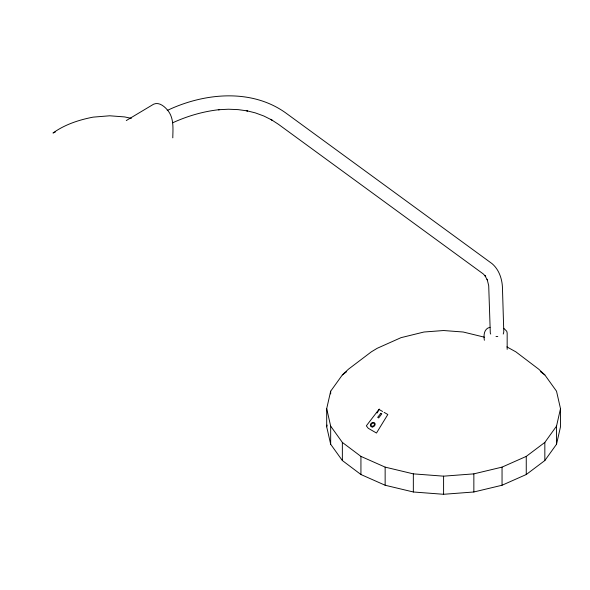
<?xml version="1.0" encoding="UTF-8"?>
<svg xmlns="http://www.w3.org/2000/svg" width="590" height="590" viewBox="0 0 590 590"><rect width="100%" height="100%" fill="white"/><g stroke="black" fill="none" stroke-linecap="round" stroke-linejoin="round"><path stroke-width="0.89" d="M506.906 346.891L515.859 351.846L538.736 369.2L544.836 374.923L556.518 391.2L560.5 408.671L560.5 426.799L556.518 444.263L544.836 460.539L526.258 474.522L502.046 485.246L473.851 491.986L443.592 494.287L413.339 491.986L385.145 485.246L360.933 474.522L342.355 460.539L330.673 444.263L326.69 426.799L326.69 408.671L330.673 391.2L342.355 374.923L348.447 369.2L371.331 351.846L377.172 348.307L401.03 337.657L423.974 332.015L443.592 330.525L463.216 332.015L484.604 337.237M326.69 426.799L327.089 425.051M556.518 444.263L556.518 426.142L560.5 408.671M503.255 334.043L503.794 331.964L502.415 286.74C501.891 278.163 498.749 269.335 492.053 263.649L286.895 113.767C252.262 88.058 204.288 92.807 167.228 110.463M377.047 413.037L379.407 409.187M326.69 408.671L330.673 426.142L342.355 442.419L360.933 456.395L385.145 467.125L413.339 473.866L443.592 476.167L473.851 473.866L502.046 467.125L526.258 456.395L544.836 442.419L556.518 426.142M379.134 409.158L366.331 425.84L368.271 428.296L376.479 433.031L387.822 414.505L384.097 412.351M342.355 374.923L346.64 371.7M126.275 120.559L153.658 104.179C158.791 101.886 163.976 105.986 167.177 109.696C174.109 117.403 172.988 128.273 172.774 137.817L172.826 137.839M172.737 122.764C187.568 115.979 203.432 111.363 219.657 109.615L218.322 109.747L228.433 109.224L238.227 109.629L247.66 110.957L246.273 110.625L255.293 112.874L263.877 116.023L271.983 120.08L270.751 119.313L278.414 124.284L483.254 273.93L485.718 276.496L484.81 275.419L487.598 280.508L487.141 279.276L488.712 285.737L490.297 333.062L490.718 334.08M55.482 131.917L52.989 133.023C64.775 124.52 79.023 119.859 93.176 117.13L109.696 115.788L124.615 116.923L131.349 118.354M490.061 327.295C483.948 328.564 483.52 335.194 484.361 340.275M496.006 336.521L497.783 336.521M379.621 409.77L382.6 411.496M503.823 328.342L506.773 331.292L507.164 332.996L507.164 349.376M540.551 371.7L544.836 374.923M544.836 442.419L544.836 460.539M526.258 456.395L526.258 474.522M502.046 467.125L502.046 485.246M473.851 473.866L473.851 491.986M443.592 476.167L443.592 494.287M413.339 473.866L413.339 491.986M385.145 467.125L385.145 485.246M360.933 456.395L360.933 474.522M342.355 442.419L342.355 460.539M330.673 391.2L330.673 393.921M330.673 426.142L330.673 444.263M380.801 413.31L377.689 417.366L378.677 417.934L381.789 413.878L380.801 413.31M372.364 426.99A2.603 2.072 -38.4 0 0 375.004 423.443A2.603 2.072 -38.4 0 0 370.889 423.679A2.603 2.072 -38.4 0 0 372.364 426.99M372.526 426.282A1.8 1.431 -38.4 0 0 374.296 423.797A1.8 1.431 -38.4 0 0 371.435 424.026A1.8 1.431 -38.4 0 0 372.526 426.282"/></g></svg>
